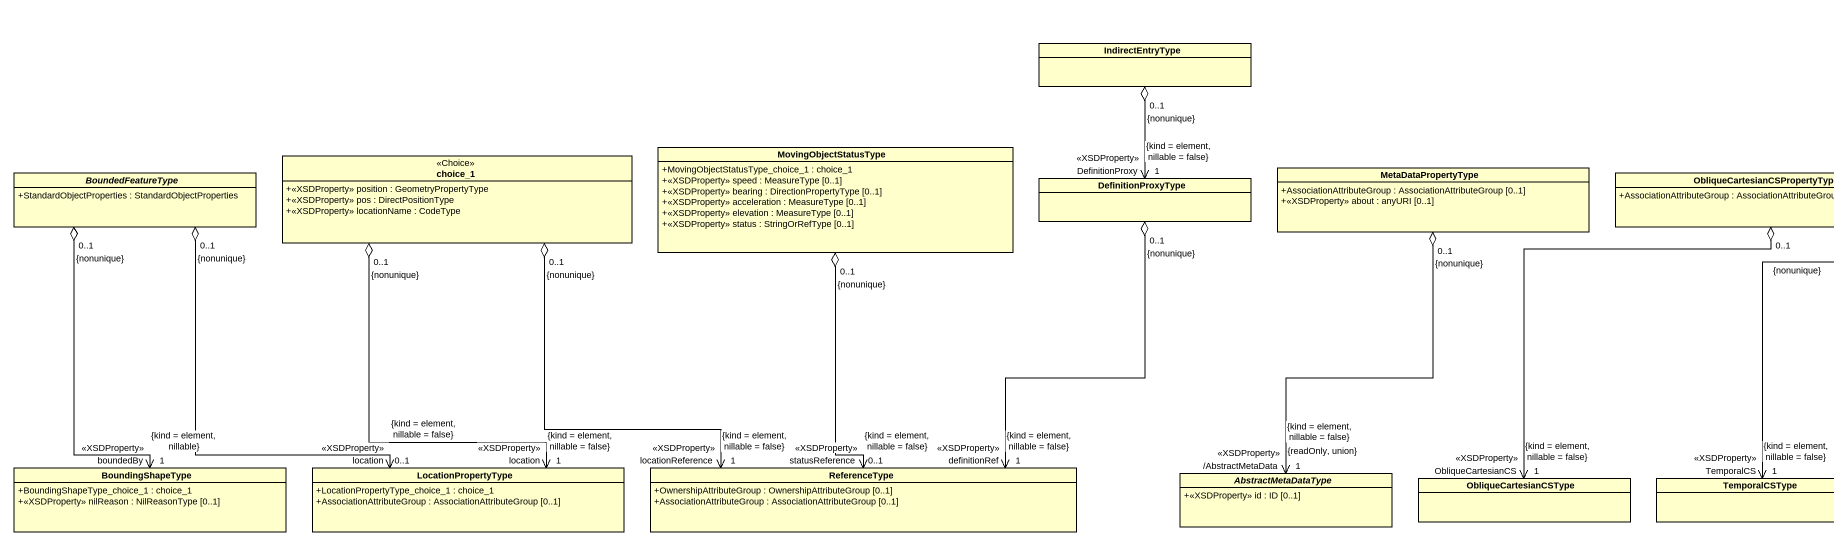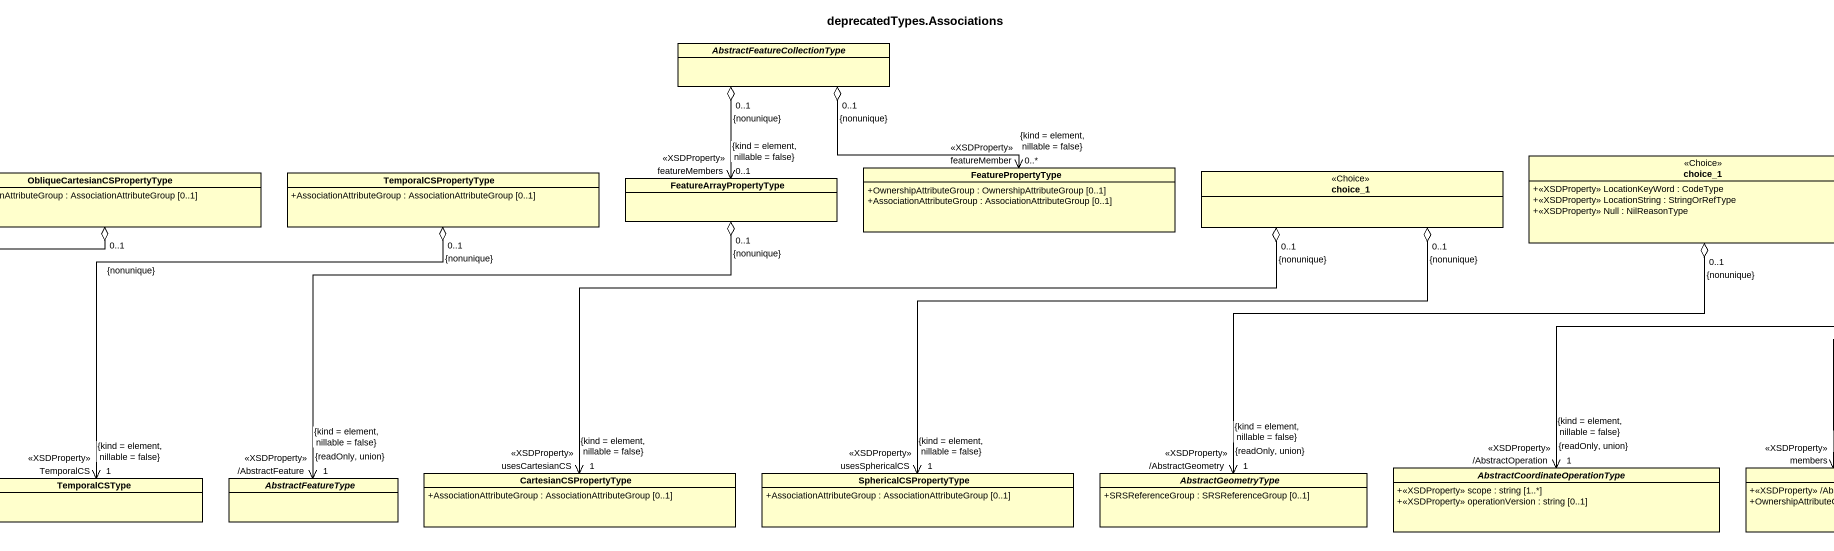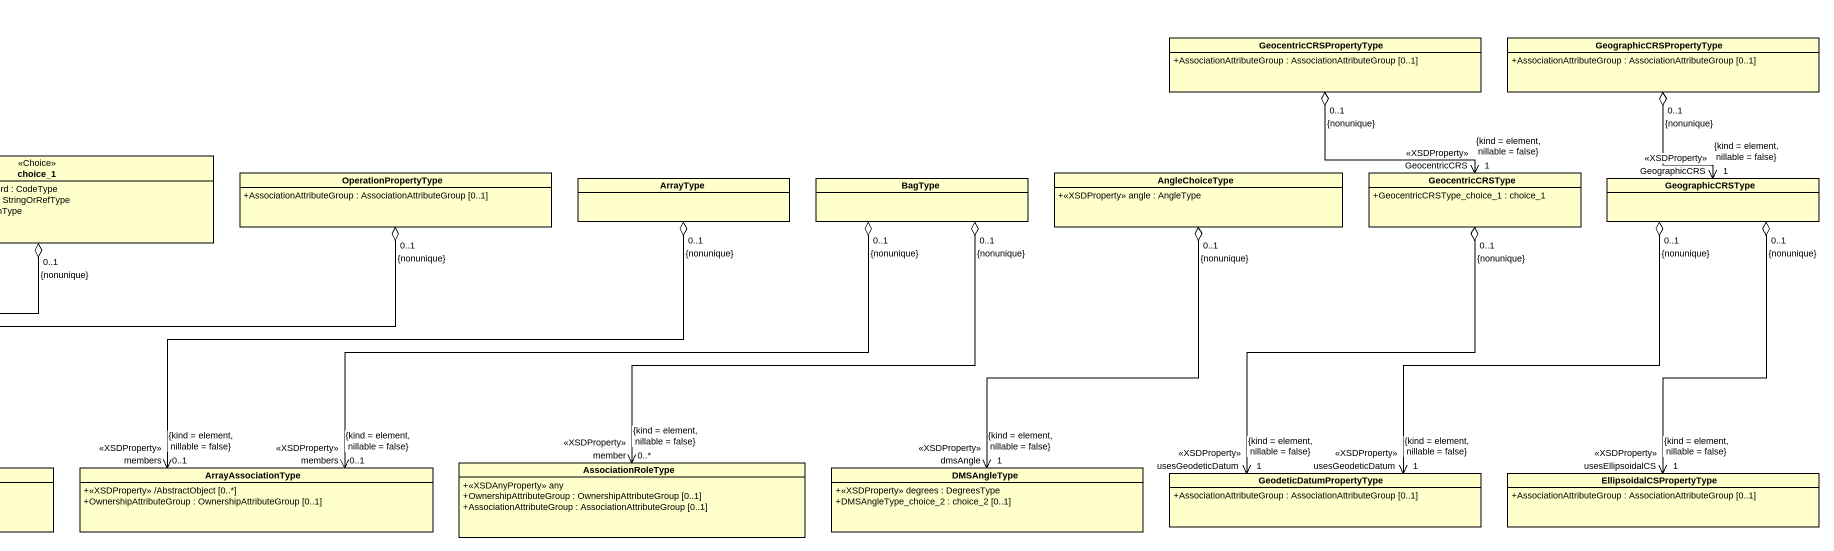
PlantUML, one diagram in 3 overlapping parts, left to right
@startuml
title deprecatedTypes.Associations
hide circle
hide empty members
skinparam classAttributeIconSize 0
class IndirectEntryType
abstract class "AbstractFeatureCollectionType" as AbstractFeatureCollectionTyp
class GeocentricCRSPropertyType {
  +AssociationAttributeGroup : AssociationAttributeGroup [0..1]
}
class GeographicCRSPropertyType {
  +AssociationAttributeGroup : AssociationAttributeGroup [0..1]
}
class choice_1 <<Choice>> {
  +<<XSDProperty>> position : GeometryPropertyType
  +<<XSDProperty>> pos : DirectPositionType
  +<<XSDProperty>> locationName : CodeType
}
class MovingObjectStatusType {
  +MovingObjectStatusType_choice_1 : choice_1
  +<<XSDProperty>> speed : MeasureType [0..1]
  +<<XSDProperty>> bearing : DirectionPropertyType [0..1]
  +<<XSDProperty>> acceleration : MeasureType [0..1]
  +<<XSDProperty>> elevation : MeasureType [0..1]
  +<<XSDProperty>> status : StringOrRefType [0..1]
}
class "choice_1" as choice_1_2 <<Choice>> {
  +<<XSDProperty>> LocationKeyWord : CodeType
  +<<XSDProperty>> LocationString : StringOrRefType
  +<<XSDProperty>> Null : NilReasonType
}
abstract class BoundedFeatureType {
  +StandardObjectProperties : StandardObjectProperties
}
class DefinitionProxyType
class MetaDataPropertyType {
  +AssociationAttributeGroup : AssociationAttributeGroup [0..1]
  +<<XSDProperty>> about : anyURI [0..1]
}
class "ObliqueCartesianCSPropertyType" as ObliqueCartesianCSPropertyTy {
  +AssociationAttributeGroup : AssociationAttributeGroup [0..1]
}
class TemporalCSPropertyType {
  +AssociationAttributeGroup : AssociationAttributeGroup [0..1]
}
class FeatureArrayPropertyType
class FeaturePropertyType {
  +OwnershipAttributeGroup : OwnershipAttributeGroup [0..1]
  +AssociationAttributeGroup : AssociationAttributeGroup [0..1]
}
class "choice_1" as choice_1_3 <<Choice>>
class OperationPropertyType {
  +AssociationAttributeGroup : AssociationAttributeGroup [0..1]
}
class ArrayType
class BagType
class AngleChoiceType {
  +<<XSDProperty>> angle : AngleType
}
class GeocentricCRSType {
  +GeocentricCRSType_choice_1 : choice_1
}
class GeographicCRSType
class BoundingShapeType {
  +BoundingShapeType_choice_1 : choice_1
  +<<XSDProperty>> nilReason : NilReasonType [0..1]
}
class LocationPropertyType {
  +LocationPropertyType_choice_1 : choice_1
  +AssociationAttributeGroup : AssociationAttributeGroup [0..1]
}
class ReferenceType {
  +OwnershipAttributeGroup : OwnershipAttributeGroup [0..1]
  +AssociationAttributeGroup : AssociationAttributeGroup [0..1]
}
abstract class AbstractMetaDataType {
  +<<XSDProperty>> id : ID [0..1]
}
class CartesianCSPropertyType {
  +AssociationAttributeGroup : AssociationAttributeGroup [0..1]
}
class SphericalCSPropertyType {
  +AssociationAttributeGroup : AssociationAttributeGroup [0..1]
}
abstract class AbstractGeometryType {
  +SRSReferenceGroup : SRSReferenceGroup [0..1]
}
abstract class "AbstractCoordinateOperationType" as AbstractCoordinateOperationT {
  +<<XSDProperty>> scope : string [1..*]
  +<<XSDProperty>> operationVersion : string [0..1]
}
class ArrayAssociationType {
  +<<XSDProperty>> /AbstractObject [0..*]
  +OwnershipAttributeGroup : OwnershipAttributeGroup [0..1]
}
class AssociationRoleType {
  +<<XSDAnyProperty>> any
  +OwnershipAttributeGroup : OwnershipAttributeGroup [0..1]
  +AssociationAttributeGroup : AssociationAttributeGroup [0..1]
}
class DMSAngleType {
  +<<XSDProperty>> degrees : DegreesType
  +DMSAngleType_choice_2 : choice_2 [0..1]
}
class GeodeticDatumPropertyType {
  +AssociationAttributeGroup : AssociationAttributeGroup [0..1]
}
class EllipsoidalCSPropertyType {
  +AssociationAttributeGroup : AssociationAttributeGroup [0..1]
}
class ObliqueCartesianCSType
class TemporalCSType
abstract class AbstractFeatureType
IndirectEntryType "0..1\n{nonunique}" o--> "DefinitionProxy\n<<XSDProperty>>\n1\n{kind = element, nillable = false}" DefinitionProxyType
AbstractFeatureCollectionTyp "0..1\n{nonunique}" o--> "featureMembers\n<<XSDProperty>>\n0..1\n{kind = element, nillable = false}" FeatureArrayPropertyType
AbstractFeatureCollectionTyp "0..1\n{nonunique}" o-right-> "featureMember\n<<XSDProperty>>\n0..*\n{kind = element, nillable = false}" FeaturePropertyType
GeocentricCRSPropertyType "0..1\n{nonunique}" o--> "GeocentricCRS\n<<XSDProperty>>\n1\n{kind = element, nillable = false}" GeocentricCRSType
GeographicCRSPropertyType "0..1\n{nonunique}" o--> "GeographicCRS\n<<XSDProperty>>\n1\n{kind = element, nillable = false}" GeographicCRSType
choice_1 "0..1\n{nonunique}" o--> "location\n<<XSDProperty>>\n1\n{kind = element, nillable = false}" LocationPropertyType
choice_1 "0..1\n{nonunique}" o--> "locationReference\n<<XSDProperty>>\n1\n{kind = element, nillable = false}" ReferenceType
MovingObjectStatusType "0..1\n{nonunique}" o--> "statusReference\n<<XSDProperty>>\n0..1\n{kind = element, nillable = false}" ReferenceType
choice_1_2 "0..1\n{nonunique}" o--> "/AbstractGeometry\n<<XSDProperty>>\n1\n{kind = element, nillable = false}\n{readOnly, union}" AbstractGeometryType
BoundedFeatureType "0..1\n{nonunique}" o--> "boundedBy\n<<XSDProperty>>\n1\n{kind = element, nillable}" BoundingShapeType
BoundedFeatureType "0..1\n{nonunique}" o--> "location\n<<XSDProperty>>\n0..1\n{kind = element, nillable = false}" LocationPropertyType
DefinitionProxyType "0..1\n{nonunique}" o--> "definitionRef\n<<XSDProperty>>\n1\n{kind = element, nillable = false}" ReferenceType
MetaDataPropertyType "0..1\n{nonunique}" o--> "/AbstractMetaData\n<<XSDProperty>>\n1\n{kind = element, nillable = false}\n{readOnly, union}" AbstractMetaDataType
ObliqueCartesianCSPropertyTy "0..1\n{nonunique}" o--> "ObliqueCartesianCS\n<<XSDProperty>>\n1\n{kind = element, nillable = false}" ObliqueCartesianCSType
TemporalCSPropertyType "0..1\n{nonunique}" o--> "TemporalCS\n<<XSDProperty>>\n1\n{kind = element, nillable = false}" TemporalCSType
FeatureArrayPropertyType "0..1\n{nonunique}" o--> "/AbstractFeature\n<<XSDProperty>>\n1\n{kind = element, nillable = false}\n{readOnly, union}" AbstractFeatureType
choice_1_3 "0..1\n{nonunique}" o-left-> "usesCartesianCS\n<<XSDProperty>>\n1\n{kind = element, nillable = false}" CartesianCSPropertyType
choice_1_3 "0..1\n{nonunique}" o--> "usesSphericalCS\n<<XSDProperty>>\n1\n{kind = element, nillable = false}" SphericalCSPropertyType
OperationPropertyType "0..1\n{nonunique}" o-left-> "/AbstractOperation\n<<XSDProperty>>\n1\n{kind = element, nillable = false}\n{readOnly, union}" AbstractCoordinateOperationT
ArrayType "0..1\n{nonunique}" o--> "members\n<<XSDProperty>>\n0..1\n{kind = element, nillable = false}" ArrayAssociationType
BagType "0..1\n{nonunique}" o-left-> "members\n<<XSDProperty>>\n0..1\n{kind = element, nillable = false}" ArrayAssociationType
BagType "0..1\n{nonunique}" o--> "member\n<<XSDProperty>>\n0..*\n{kind = element, nillable = false}" AssociationRoleType
AngleChoiceType "0..1\n{nonunique}" o--> "dmsAngle\n<<XSDProperty>>\n1\n{kind = element, nillable = false}" DMSAngleType
GeocentricCRSType "0..1\n{nonunique}" o--> "usesGeodeticDatum\n<<XSDProperty>>\n1\n{kind = element, nillable = false}" GeodeticDatumPropertyType
GeographicCRSType "0..1\n{nonunique}" o--> "usesGeodeticDatum\n<<XSDProperty>>\n1\n{kind = element, nillable = false}" GeodeticDatumPropertyType
GeographicCRSType "0..1\n{nonunique}" o--> "usesEllipsoidalCS\n<<XSDProperty>>\n1\n{kind = element, nillable = false}" EllipsoidalCSPropertyType
@enduml
